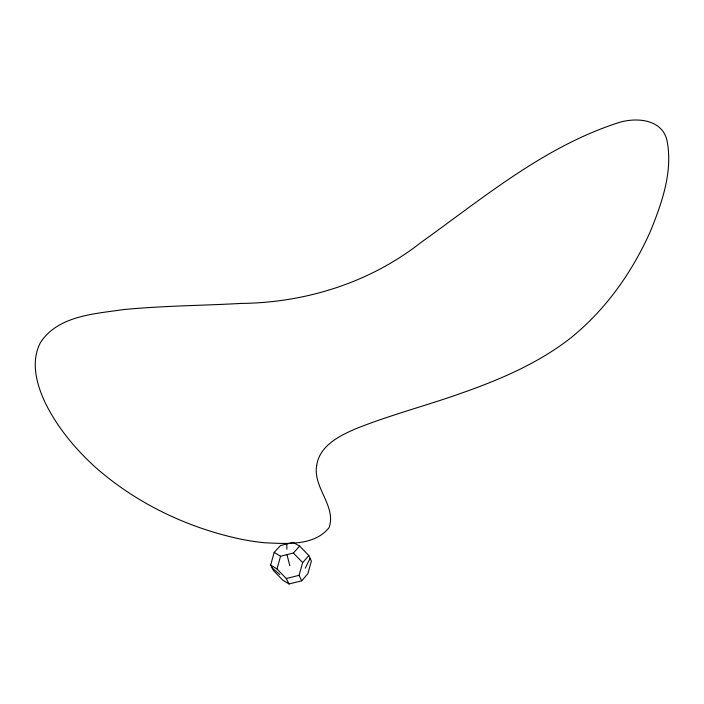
<?xml version="1.0" encoding="UTF-8"?>
<svg xmlns="http://www.w3.org/2000/svg" width="704" height="704" viewBox="0 0 704 704"><rect width="100%" height="100%" fill="white"/><g stroke="black" fill="none" stroke-linecap="round" stroke-linejoin="round"><path stroke-width="1.06" d="M270.644 565.057L274.173 552.429L280.5 545.538L293.119 542.388L299.622 546.084L308.818 555.553L311.37 561.167L307.85 573.707L301.734 580.826L289.01 583.986L282.603 579.973L273.495 570.592L270.644 565.057L276.998 568.982L286.255 578.521L289.01 583.986M276.998 568.982L280.562 556.248L293.392 553.045L299.622 546.084M301.734 580.826L299.086 575.335L302.658 562.593L308.818 555.553M305.281 568.198L310.094 558.369M286.255 578.521L299.086 575.335M274.173 552.429L280.562 556.248M272.07 567.838L279.822 574.526M293.392 553.045L302.658 562.593M286.977 554.646L289.819 565.787M286.81 543.963L286.889 549.261M316.703 465.432C312.69 487.546 336.556 506.053 329.129 527.569C314.266 546.242 286.458 543.682 265.074 542.784A85.422 27.333 14.5 0 1 239.65 538.912C186.578 527.41 135.89 503.087 95.128 467.007C75.231 448.835 57.622 427.733 45.575 403.506C36.687 384.886 30.254 361.838 40.524 342.434C58.159 315.691 94.195 313.914 122.927 309.654C162.21 305.765 201.731 305.633 241.12 303.424C305.738 302.72 369.776 282.674 420.851 242.563C482.926 198.211 543.268 147.391 616.774 123.244C634.938 116.873 662.886 118.395 667.225 141.618C672.769 172.234 661.91 202.946 650.558 230.974C632.262 272.298 605.352 310.323 569.87 338.624C537.407 363.774 499.171 379.931 460.698 393.439C426.246 405.627 390.764 414.841 356.787 428.358C340.085 435.406 319.607 445.394 316.703 465.432"/></g></svg>
